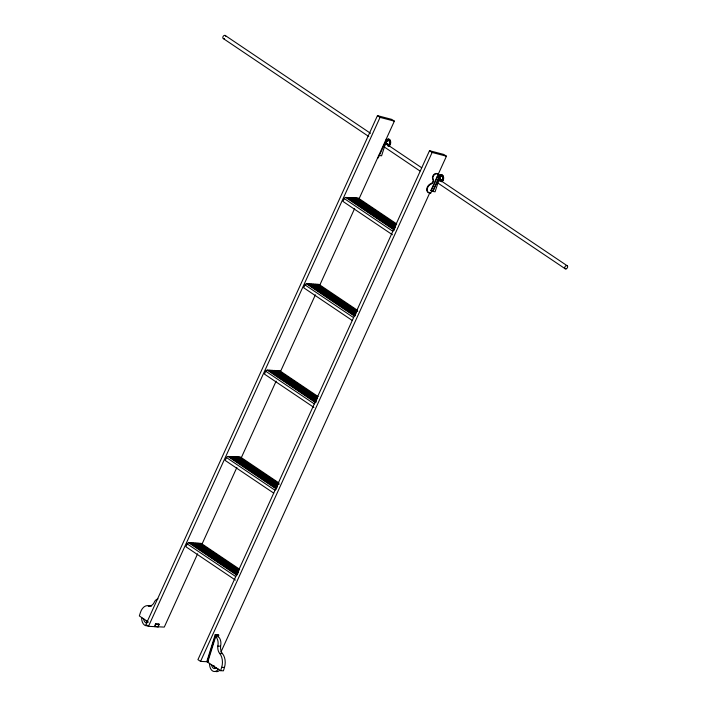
<?xml version="1.0" encoding="UTF-8"?>
<svg xmlns="http://www.w3.org/2000/svg" width="707" height="707" viewBox="0 0 707 707"><rect width="100%" height="100%" fill="white"/><g stroke="black" fill="none" stroke-linecap="round" stroke-linejoin="round"><path stroke-width="1.06" d="M154.815 626.305L155.549 623.945L159.093 624.246L158.253 626.941L154.93 626.782L155.549 623.945M158.147 626.464L158.881 624.104M215.175 634.753L215.608 635.045L207.213 661.991L220.646 670.696L223.421 670.819L224.464 667.452A11.612 7.6 -87.3 0 0 222.466 653.604A8.175 5.356 -87.3 0 1 220.584 646.216A8.007 5.241 -87.3 0 0 218.454 636.742L218.498 634.913L215.175 634.753L206.886 661.363L208.547 661.443M207.77 662.017L215.679 636.609A8.007 5.241 -87.3 0 1 217.809 646.083A8.175 5.356 -87.3 0 0 219.691 653.471A11.612 7.6 -87.3 0 1 221.698 667.32L220.646 670.696M386.402 140.861L381.586 155.796L378.369 155.354M438.243 175.769L439.895 176.883L435.088 191.818L431.65 191.235M358.758 199.445L394.365 121.144L391.766 119.395L377.458 115.639L145.872 624.59L148.47 626.34L154.798 626.641M148.47 626.34L380.057 117.389L394.365 121.144M396.715 223.96L358.246 198.057L356.717 197.987A1.564 1.096 -56 0 1 355.612 197.933L354.499 197.88A1.564 1.096 -56 0 1 353.394 197.827L352.28 197.774A1.564 1.096 -56 0 1 351.176 197.721L350.062 197.668A1.564 1.096 -56 0 1 348.958 197.615L347.844 197.562A1.564 1.096 -56 0 1 346.739 197.509L345.767 197.465A1.52 1.069 -56 0 0 344.265 198.57L342.966 201.433L392.429 234.742M239.673 569.294L201.195 543.383L199.674 543.312A1.564 1.096 -56 0 1 198.57 543.259L197.456 543.206A1.564 1.096 -56 0 1 196.343 543.153L195.238 543.1A1.564 1.096 -56 0 1 194.125 543.047L193.02 542.994A1.564 1.096 -56 0 1 191.906 542.941L190.802 542.888A1.564 1.096 -56 0 1 189.688 542.835L188.716 542.79A1.52 1.069 -56 0 0 187.222 543.904L185.923 546.758L235.387 580.067M278.929 482.961L240.46 457.049L238.939 456.978A1.564 1.096 -56 0 1 237.826 456.925L236.721 456.872A1.564 1.096 -56 0 1 235.608 456.819L234.503 456.766A1.564 1.096 -56 0 1 233.39 456.713L232.276 456.669A1.564 1.096 -56 0 1 231.171 456.616L230.058 456.563A1.564 1.096 -56 0 1 228.953 456.51L227.981 456.457A1.52 1.069 -56 0 0 226.487 457.57L225.18 460.434L273.733 493.124M318.194 396.627L279.716 370.724L278.196 370.645A1.564 1.096 -56 0 1 277.091 370.592L275.977 370.539A1.564 1.096 -56 0 1 274.873 370.495L273.759 370.441A1.564 1.096 -56 0 1 272.655 370.388L271.541 370.335A1.564 1.096 -56 0 1 270.428 370.282L269.323 370.229A1.564 1.096 -56 0 1 268.209 370.176L267.246 370.132A1.52 1.069 -56 0 0 265.744 371.237L264.445 374.1L313.908 407.409M357.45 310.293L318.981 284.391L317.461 284.32A1.564 1.096 -56 0 1 316.347 284.267L315.242 284.214A1.564 1.096 -56 0 1 314.129 284.161L313.024 284.108A1.564 1.096 -56 0 1 311.911 284.055L310.806 284.002A1.564 1.096 -56 0 1 309.693 283.949L308.588 283.896A1.564 1.096 -56 0 1 307.474 283.843L306.502 283.799A1.52 1.069 -56 0 0 305.009 284.903L303.71 287.767L352.254 320.457M197.607 553.811L164.28 627.091L156.901 626.747M201.716 544.779L236.863 467.477M241.432 457.438L276.128 381.144M280.237 372.112L315.393 294.819M319.953 284.78L354.649 208.485M437.757 175.283L446.435 156.212L443.828 154.453L429.52 150.697L197.933 659.649L200.541 661.407L207.92 661.752M200.541 661.407L432.127 152.456L446.435 156.212M220.911 652.119L429.997 192.348M430.837 190.483L437.138 176.626L439.144 177.263L433.064 191.261L430.837 190.483L433.064 191.261M431.27 190.775L437.571 176.918L437.138 176.626M431.862 190.766L430.731 193.258L428.751 192.56A4.976 3.491 -56 0 1 426.869 188.371A4.976 3.491 -56 0 1 430.74 183.758A2.987 2.094 -56 0 0 432.843 179.145A3.535 2.483 -56 0 1 433.515 174.929A3.535 2.483 -56 0 1 437.262 173.754L439.127 174.779L438.163 176.909M431.862 191.376L432.083 190.908M438.384 177.05L438.402 176.388M432.843 191.12L439.144 177.263M216.342 667.797L215.847 668.195A4.869 3.19 -87.3 0 1 211.667 665.384L211.561 664.571M148.435 622.063L139.35 615.947L140.401 612.58A11.612 7.6 -87.3 0 1 148.841 605.758L151.616 605.89A11.612 7.6 -87.3 0 0 148.267 606.164M155.77 624.087L159.093 624.246M215.608 635.045L218.931 635.204M215.131 636.583L218.454 636.742M217.809 646.083L220.584 646.216M219.691 653.471L222.466 653.604M221.698 667.32L224.464 667.452M428.751 192.56L430.218 193.117M386.119 139.288L386.632 139.429L378.227 157.9L377.715 157.767M438.614 176.538L439.895 176.883M437.571 176.918L439.365 177.413M377.458 115.639L380.057 117.389M429.52 150.697L432.127 152.456M437.615 173.763L439.127 174.779M437.262 173.754L437.695 174.046A3.535 2.483 -56 0 0 433.948 175.221A3.535 2.483 -56 0 0 433.276 179.437A2.987 2.094 -56 0 1 431.173 184.059A4.976 3.491 -56 0 0 427.302 188.663A4.976 3.491 -56 0 0 429.184 192.852M225.171 35.438L370.53 133.323M386.066 143.786L421.726 167.789M439.091 179.49L567.076 265.673M223.385 38.611L368.745 136.495M384.281 146.959L419.931 170.97M437.306 182.662L565.291 268.846M356.717 197.987L396.106 224.508M355.612 197.933L395.911 225.073M354.499 197.88L395.717 225.639M353.394 197.827L395.531 226.196M352.28 197.774L395.337 226.761M351.176 197.721L395.142 227.327M350.062 197.668L394.948 227.893M348.958 197.615L394.753 228.458M347.844 197.562L394.559 229.024M346.739 197.509L394.365 229.589M345.767 197.465L394.312 230.155M344.265 198.57L392.818 231.269M317.461 284.32L357.76 311.46M316.347 284.267L356.655 311.407M315.242 284.214L356.461 311.964M314.129 284.161L356.266 312.529M313.024 284.108L356.072 313.095M311.911 284.055L355.877 313.661M310.806 284.002L355.683 314.226M309.693 283.949L355.488 314.792M308.588 283.896L355.303 315.357M307.474 283.843L355.108 315.914M306.502 283.799L354.136 315.87M305.009 284.903L353.553 317.593M278.196 370.645L317.584 397.175M277.091 370.592L317.39 397.732M275.977 370.539L317.196 398.297M274.873 370.495L317.001 398.863M273.759 370.441L316.816 399.428M272.655 370.388L316.621 399.994M271.541 370.335L316.427 400.56M270.428 370.282L316.232 401.125M269.323 370.229L316.038 401.682M268.209 370.176L315.843 402.248M267.246 370.132L315.79 402.822M265.744 371.237L314.297 403.927M238.939 456.978L279.238 484.118M237.826 456.925L278.134 484.065M236.721 456.872L277.939 484.631M235.608 456.819L277.745 485.196M234.503 456.766L277.551 485.762M233.39 456.713L277.356 486.328M232.276 456.669L277.162 486.893M231.171 456.616L276.967 487.45M230.058 456.563L276.773 488.016M228.953 456.51L275.668 487.963M227.981 456.457L276.525 489.156M226.487 457.57L275.032 490.26M199.674 543.312L239.063 569.833M198.57 543.259L238.869 570.399M197.456 543.206L238.674 570.964M196.343 543.153L238.48 571.53M195.238 543.1L238.286 572.096M194.125 543.047L238.1 572.661M193.02 542.994L237.905 573.218M191.906 542.941L237.711 573.784M190.802 542.888L237.517 574.349M189.688 542.835L237.322 574.915M188.716 542.79L236.35 574.871M187.222 543.904L235.776 576.594M143.654 618.846L143.768 619.659A4.869 3.19 -87.3 0 0 147.321 622.77M224.472 38.532A1.829 1.281 -56 0 1 222.82 37.763A1.829 1.281 -56 0 1 224.084 35.518A1.829 1.281 -56 0 1 225.736 36.287M147.63 625.66A7.821 5.126 -87.3 0 1 141.709 617.538M158.015 598.9A8.007 5.241 -87.3 0 0 153.879 603.036A8.175 5.356 -87.3 0 1 148.841 605.758M147.639 622.567A4.869 3.19 -87.3 0 1 146.243 620.658M147.772 625.757A7.821 5.126 -87.3 0 1 146.8 625.28M386.817 141.603A2.377 1.555 -87.3 0 1 389.239 140.684A2.377 1.555 -87.3 0 1 389.097 144.449A2.377 1.555 -87.3 0 1 386.747 143.415M385.978 142.036A3.482 2.28 -87.3 0 1 388.647 139.102A3.482 2.28 -87.3 0 1 390.706 142.46A3.482 2.28 -87.3 0 1 388.594 146.004M387.79 145.987A3.482 2.28 -87.3 0 0 390.458 143.053A3.482 2.28 -87.3 0 0 388.647 139.102A3.482 2.28 -87.3 0 0 386.19 142.045M386.331 144.617A3.482 2.28 -87.3 0 1 385.942 142.938M386.543 144.626A3.482 2.28 -87.3 0 1 386.155 142.955M387.834 144.467A2.086 1.361 -87.3 0 1 387.295 143.795M387.657 140.887A2.086 1.361 -87.3 0 0 387.392 141.259A2.024 1.326 -87.3 0 1 387.666 140.932M387.834 144.405A2.024 1.326 -87.3 0 1 387.312 143.76M385.766 140.516A2.377 1.555 -87.3 0 1 386.225 143.035A2.377 1.555 -87.3 0 1 384.855 144.741M385.66 141.373A1.697 1.114 -87.3 0 1 384.82 144.06M218.286 669.105A7.821 5.126 -87.3 0 1 212.48 670.899A7.821 5.126 -87.3 0 1 209.608 663.263M216.156 668.592A4.869 3.19 -87.3 0 1 213.894 665.49M219.691 670.245A7.821 5.126 -87.3 0 1 215.679 671.482M439.789 177.271A2.377 1.555 -87.3 0 1 442.308 176.494A2.377 1.555 -87.3 0 1 441.831 180.338A2.377 1.555 -87.3 0 1 439.639 178.491M439.144 176.838A3.482 2.28 -87.3 0 1 443.077 176.149A3.482 2.28 -87.3 0 1 441.362 181.672M439.701 180.939A3.482 2.28 -87.3 0 1 438.914 178.615M439.347 176.847A3.482 2.28 -87.3 0 1 443.289 176.158A3.482 2.28 -87.3 0 1 441.566 181.681M440.408 181.416A3.482 2.28 -87.3 0 1 439.913 180.948M439.515 180.294A3.482 2.28 -87.3 0 1 439.127 178.624M440.275 179.463A2.086 1.361 -87.3 0 0 442.264 179.781A2.086 1.361 -87.3 0 0 442.379 176.715A2.086 1.361 -87.3 0 0 440.373 176.936A2.024 1.326 -87.3 0 1 442.335 176.759A2.024 1.326 -87.3 0 1 442.22 179.737A2.024 1.326 -87.3 0 1 440.284 179.428M440.037 178.464A2.086 1.361 -87.3 0 0 440.116 178.995A2.024 1.326 -87.3 0 1 440.063 178.456M438.013 175.707A2.377 1.555 -87.3 0 1 439.188 177.183M439.268 177.784A2.377 1.555 -87.3 0 1 437.827 180.409M438.826 177.855A1.697 1.114 -87.3 0 1 438.72 178.73M566.387 268.766A1.829 1.281 -56 0 0 567.35 265.867A1.829 1.281 -56 0 0 564.822 267.149A1.829 1.281 -56 0 0 566.387 268.766M389.787 142.319A2.086 1.361 -87.3 0 0 387.975 140.622A2.024 1.326 -87.3 0 1 389.734 142.319A2.086 1.361 -87.3 0 1 388.17 144.608A2.024 1.326 -87.3 0 0 389.734 142.319"/></g></svg>
